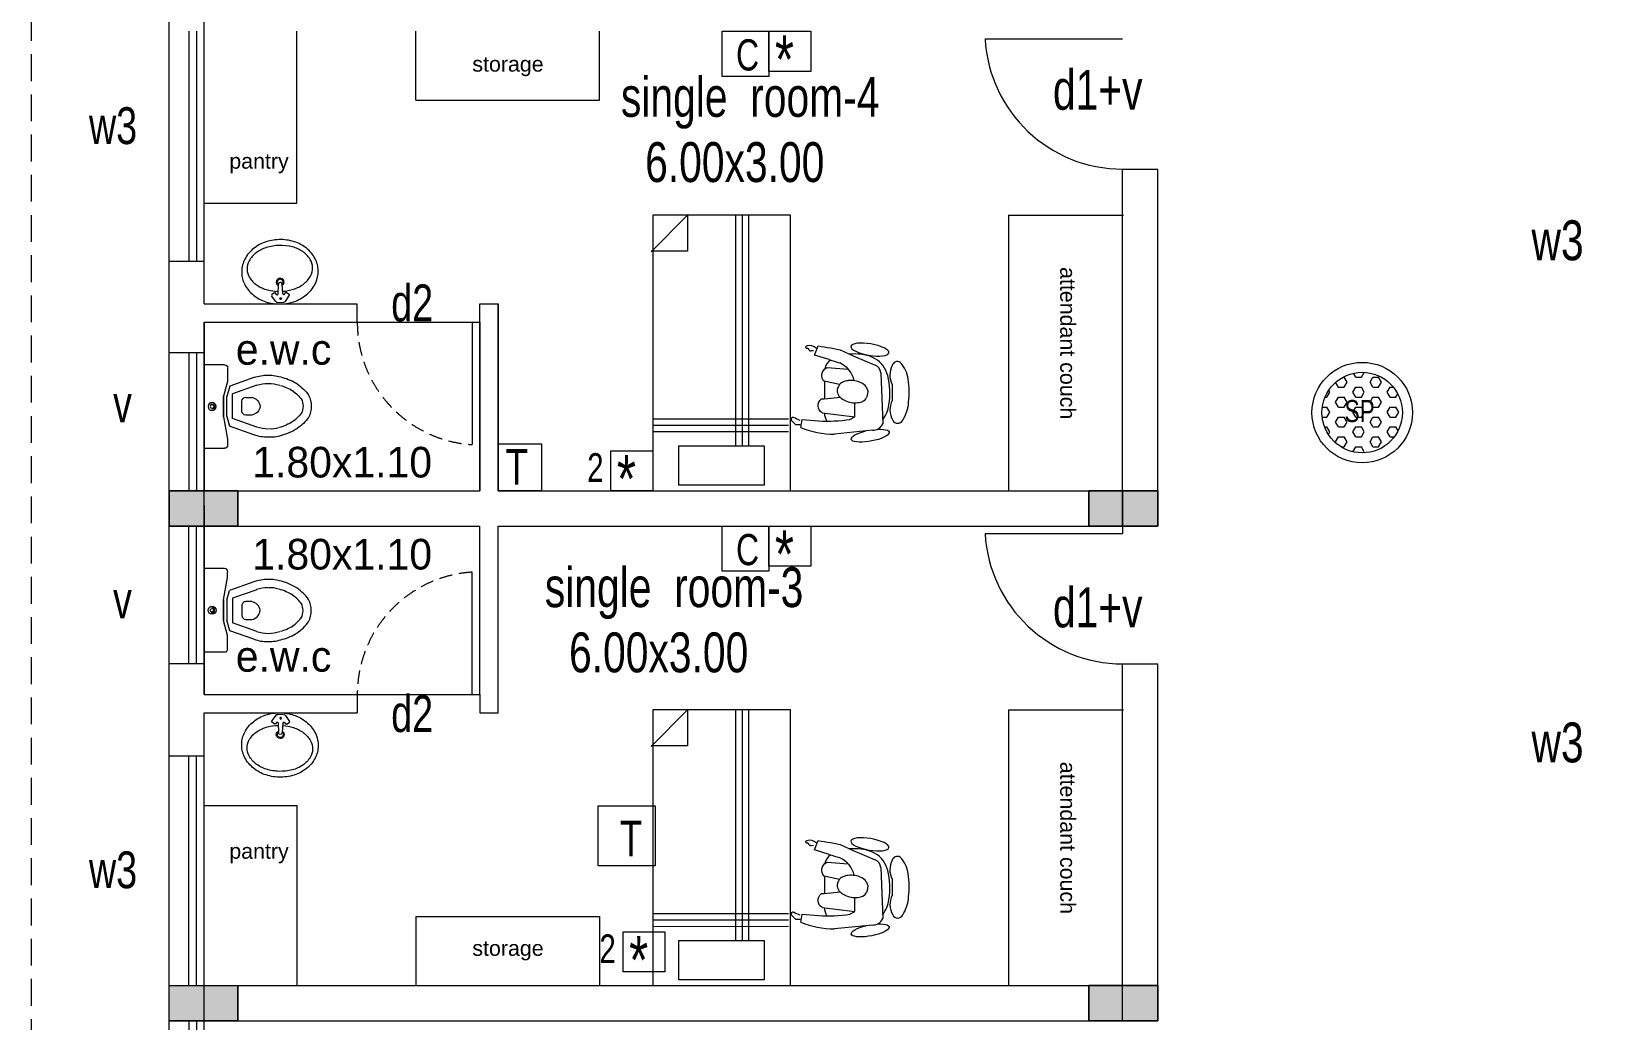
# Model space of a CAD drawing. Header units: metres. Extents: x 191982 to 427160, y -8904 to 80370.
# Drawn here: x 316810 to 327018, y 25742 to 32202 of the extents above; entities that cross this region are included whole.
import ezdxf

# ---------------------------------------------------------------- set-up
doc = ezdxf.new("R2010")
doc.units = ezdxf.units.M
doc.header["$LTSCALE"] = 700
doc.header["$MEASUREMENT"] = 0
doc.linetypes.add('DASHED2', pattern=[0.375, 0.25, -0.125])
doc.linetypes.add('HIDDEN2', pattern=[0.1875, 0.125, -0.0625])
doc.layers.get('0').update_dxf_attribs({"lineweight": 9})
for name, color, linetype, lineweight in [('COLUMN', 7, 'Continuous', 9), ('FURNITURE', 7, 'Continuous', 9), ('MAIN GATE', 7, 'Continuous', 9), ('NEW PLANS', 7, 'Continuous', 9), ('PLAN', 7, 'Continuous', 9), ('TEXT', 7, 'Continuous', 9)]:
    doc.layers.add(name, color=color, linetype=linetype, lineweight=lineweight)
doc.styles.add('RVR', font='MOD20.TTF')
doc.styles.get("Standard").update_dxf_attribs({"font": 'swisscl.ttf'})

# ---------------------------------------------------------------- blocks, each defined once
blk = doc.blocks.new('EWC')
at = {"layer": 'COLUMN'}
blk.add_line((-0.273, 0), (0.273, 0), dxfattribs=at)
at = {"layer": 'PLAN'}
for p, q in [((-0.273, -0.132), (-0.273, 0)), ((0.273, -0.132), (0.273, 0)), ((-0.251, -0.153), (-0.164, -0.153)), ((-0.189, -0.325), (-0.134, -0.167)), ((-0.164, -0.153), (-0.068, -0.126)), ((-0.139, -0.343), (-0.083, -0.184)), ((-0.134, -0.167), (-0.065, -0.147)), ((0.079, -0.184), (-0.083, -0.184)), ((-0.068, -0.126), (0.068, -0.126)), ((0.068, -0.126), (-0.068, -0.126)), ((0.065, -0.147), (-0.065, -0.147)), ((0.065, -0.147), (0.129, -0.166)), ((0.068, -0.126), (0.214, -0.153)), ((0.134, -0.343), (0.079, -0.184)), ((0.185, -0.325), (0.129, -0.166)), ((0.214, -0.153), (0.251, -0.153)), ((-0.06, -0.272), (-0.06, -0.311)), ((0.03, -0.245), (-0.034, -0.245)), ((0.056, -0.311), (0.056, -0.272))]:
    blk.add_line(p, q, dxfattribs=at)
for radius in [0.026, 0.0118]:
    blk.add_circle((0, -0.051), radius, dxfattribs=at)
for centre, radius, start, end in [((-0.014, -0.049), 0.0036, 90.2071, 251.7929), ((-0.013, -0.057), 0.0036, 126.2071, 287.7929), ((0, -0.051), 0.0153, 184.4559, 193.5441), ((0, -0.051), 0.0153, 220.4559, 229.5441), ((-0.006, -0.064), 0.0036, 162.2071, 323.7929), ((0, -0.051), 0.0153, 256.4559, 265.5441), ((0.002, -0.065), 0.0036, 198.2071, 359.7929), ((0, -0.051), 0.0153, 292.4559, 301.5441), ((0.01, -0.061), 0.0036, 234.2071, 35.7929), ((0, -0.051), 0.0153, 328.4559, 337.5441), ((0.014, -0.053), 0.0036, 270.2071, 71.7929), ((-0.251, -0.132), 0.0216, 180, 270), ((0.251, -0.132), 0.0216, 270, 360), ((-0.034, -0.272), 0.0263, 90, 180), ((0.03, -0.272), 0.0263, 360, 90), ((0.083, -0.418), 0.288, 161.1646, 180), ((0.083, -0.418), 0.234, 161.1646, 180), ((0.005, -0.298), 0.067, 190.924, 265.0214), ((-0.011, -0.298), 0.0682, 279.0784, 348.785), ((0, -0.365), 0.000539, 260.7056, 283.4198), ((-0.087, -0.418), 0.234, 360, 18.8354), ((-0.087, -0.418), 0.288, 360, 18.8354), ((0.083, -0.418), 0.288, 180, 198.8354), ((0.083, -0.418), 0.234, 180, 198.8354), ((0.16, -0.418), 0.308, 194.9626, 211.7838), ((-0.181, -0.403), 0.33, 327.6462, 344.7553), ((-0.019, -0.432), 0.166, 341.1646, 3.7754), ((-0.181, -0.403), 0.384, 327.6462, 344.7553), ((-0.019, -0.432), 0.22, 341.1646, 3.7754), ((0.16, -0.418), 0.362, 194.9626, 211.7838), ((0.107, -0.432), 0.309, 214.6359, 233.9389), ((0.107, -0.432), 0.255, 214.6359, 233.9389), ((-0.111, -0.432), 0.255, 306.0611, 325.3641), ((-0.111, -0.432), 0.309, 306.0611, 325.3641), ((-0.002, -0.537), 0.162, 243.2988, 270), ((-0.002, -0.537), 0.109, 243.2988, 270), ((-0.002, -0.537), 0.109, 270, 296.7012), ((-0.002, -0.537), 0.162, 270, 296.7012)]:
    blk.add_arc(centre, radius, start, end, dxfattribs=at)
blk = doc.blocks.new('BASIN')
at = {"layer": 'PLAN'}
for p, q in [((-0.066, 0.016), (-0.128, 0.012)), ((-0.073, 0.04), (-0.062, 0.056)), ((-0.063, 0.027), (-0.072, 0.033)), ((-0.016, 0.031), (-0.055, 0.058)), ((-0.01, -0.019), (-0.01, 0.019)), ((-0.066, -0.016), (-0.128, -0.012)), ((-0.073, -0.04), (-0.062, -0.056)), ((-0.063, -0.027), (-0.072, -0.033)), ((-0.016, -0.031), (-0.055, -0.058))]:
    blk.add_line(p, q, dxfattribs=at)
blk.add_lwpolyline([(-0.21, -0.25, 0.114941), (-0.132, -0.232, 0.103853), (-0.062, -0.177, 0.091249), (-0.016, -0.098, 0.083978), (0, 0, 0.083978), (-0.016, 0.098, 0.091249), (-0.062, 0.177, 0.103853), (-0.132, 0.232, 0.114941), (-0.21, 0.25, 0.114941), (-0.289, 0.232, 0.103853), (-0.359, 0.177, 0.091249), (-0.404, 0.098, 0.083978), (-0.42, 0, 0.083978), (-0.404, -0.098, 0.091249), (-0.359, -0.177, 0.103853), (-0.289, -0.232, 0.114941)], format="xyb", close=True, dxfattribs=at)
for points in [[(-0.082, 0.015, 0.058321), (-0.094, 0.085, 0.08231), (-0.126, 0.152, 0.106842), (-0.177, 0.199, 0.134388), (-0.232, 0.214, 0.134388), (-0.286, 0.199, 0.106842), (-0.338, 0.152, 0.08231), (-0.37, 0.085, 0.070665), (-0.382, 0)], [(-0.382, 0, 0.070665), (-0.37, -0.085, 0.08231), (-0.338, -0.152, 0.106842), (-0.286, -0.199, 0.134388), (-0.232, -0.214, 0.134388), (-0.177, -0.199, 0.106842), (-0.126, -0.152, 0.08231), (-0.094, -0.085, 0.058296), (-0.082, -0.015)]]:
    blk.add_lwpolyline(points, format="xyb", dxfattribs=at)
for radius in [0.00569, 0.00369]:
    blk.add_circle((-0.035, 0), radius, dxfattribs=at)
for centre, radius, start, end in [((-0.142, 0), 0.0257, 30.8964, 331.2082), ((-0.142, 0), 0.0188, 42.6613, 320.6475), ((-0.128, 0), 0.0123, 89.7573, 270.2427), ((-0.069, 0.037), 0.005, 145.9627, 235.9627), ((-0.066, 0.022), 0.0059, 268.9223, 55.3976), ((-0.058, 0.053), 0.005, 55.9627, 145.9627), ((-0.025, 0.02), 0.0144, 358.4, 54.5147), ((-0.069, -0.037), 0.005, 123.9181, 214.0373), ((-0.066, -0.022), 0.0059, 304.6024, 91.0777), ((-0.058, -0.053), 0.005, 214.0373, 304.0009), ((-0.025, -0.02), 0.0144, 305.4853, 1.6)]:
    blk.add_arc(centre, radius, start, end, dxfattribs=at)
blk = doc.blocks.new('A$C68D14229')
for p, q in [((0.53, 0.15), (0.53, 72.15)), ((0.53, 72.15), (36.53, 72.15)), ((36.53, 72.15), (36.53, 0.15)), ((22.29, 60.4), (22.29, 0.15)), ((23.96, 60.4), (23.96, 0.15)), ((25.62, 60.4), (25.62, 0.15)), ((0.53, 56.71), (36, 56.69)), ((0.53, 55.02), (36, 55.02)), ((0.53, 53.36), (36, 53.36)), ((0.11, 9.73), (9.63, 0.15)), ((9.63, 9.58), (0.11, 9.58)), ((9.63, 0), (9.63, 9.58)), ((36.53, 0.15), (0.53, 0.15))]:
    blk.add_line(p, q)
blk.add_lwpolyline([(29.63, 70.7), (7.38, 70.7), (7.38, 60.4), (29.63, 60.4)], close=True)
blk = doc.blocks.new('CHAIR HUMAN')
at = {"layer": 'FURNITURE', "color": 8}
for p, q in [((-28.18, 22.59), (-29.99, 21.39)), ((-26.87, 22.25), (-28.18, 22.59)), ((-26.45, 23.08), (-26.56, 20.53)), ((-26.56, 20.53), (-21.37, 19.91)), ((-3.93, 19.47), (-15.58, 23.06)), ((-20.78, 17.15), (-10.32, 16.32)), ((-11.62, 17.49), (-10.32, 16.32)), ((-10.32, 16.32), (-11.13, 11.96)), ((-4.91, 0.99), (-1.09, 16.82)), ((-20.96, 12.75), (-21.91, 12.95)), ((-16.02, 11.22), (-20.96, 12.75)), ((-17.08, 7.25), (-22.07, 7.18)), ((-17.24, 9.83), (-17.46, 8.82)), ((-8.57, 6.25), (-7.89, 7.38)), ((-21.86, 0.1), (-26.79, -0.42)), ((-21.97, 2.68), (-15.4, 1.86)), ((-28.18, -1.64), (-27.4, -1.72)), ((-26.79, -0.42), (-26.2, -3.51)), ((-26.2, -3.51), (-26.2, -3.51)), ((-26.2, -3.51), (-26.2, -3.51)), ((-22.22, -3.67), (-19.05, -3.7)), ((-19.05, -3.7), (-14.6, -2.65)), ((-14.6, -2.65), (-7.15, -1.1))]:
    blk.add_line(p, q, dxfattribs=at)
at = {"layer": 'FURNITURE', "color": 253}
for p, q in [((-7.89, 7.38), (-7.74, 8.53)), ((-7.74, 8.53), (-7.84, 9.63))]:
    blk.add_line(p, q, dxfattribs=at)
at = {"layer": 'FURNITURE'}
blk.add_line((-22.25, 2.83), (-21.97, 2.68), dxfattribs=at)
for points in [[(-20.01, 17.09, -0.12585), (-18.76, 19.46, -0.12585)], [(-1.39, 15.6, -0.1466), (-0.38, 10.46, -0.10836), (-2.58, 1.41, -0.19652), (-7.57, -3.09, -0.140333), (-15.07, -3.08, -0.015809), (-15.85, -2.91, -0.015809)], [(-21.47, 0.14, -0.171126), (-22.7, 3.27)]]:
    blk.add_lwpolyline(points, format="xyb", dxfattribs=at)
blk.add_lwpolyline([(-0.68, 3.9), (0.35, 8.92, -0.246024), (1.78, 15, -0.627364), (4.93, 14.41, -0.121702), (5.63, 8.35, -0.072521), (3.99, 1.22, -0.181268), (0.53, -3.48, -0.504268), (-1.83, -2.01, -0.233344), (-0.68, 3.9, -0.38021)], format="xyb", close=True, dxfattribs=at)
blk.add_lwpolyline([(-22.03, 7.18), (-20.9, 12.74)], dxfattribs=at)
at = {"layer": 'FURNITURE', "color": 8}
for centre, start, end in [((-19.84, 14.64), 110.5954, 219.206), ((-20.6, 4.94), 123.3791, 231.9897)]:
    blk.add_arc(centre, 2.68, start, end, dxfattribs=at)
at = {"layer": 'FURNITURE', "color": 8, "extrusion": (0, 0, -1)}
for centre, major_axis, ratio, start_param, end_param in [((-29.52, 21.04), (0, -0.588), 1, -0.181994, 2.206091), ((-37.86, 66.35), (46.66, 0), 1, 1.337822, 1.388802), ((-21.07, 0.76), (24.86, -0.06), 0.919648, 4.491971, 4.932807), ((-27.59, -25.99), (47.8, -11.87), 0.939866, 4.610213, 4.814565), ((-4.47, 16.04), (3.47, 0), 1, 4.867739, 6.055789), ((-14.85, 8.96), (2.54, 0), 1, 3.491617, 4.236706), ((-13.09, 6.41), (0, -5.63), 1, 2.594814, 2.913029), ((-12.59, 4.24), (0, -7.86), 1, 2.913029, 3.182008), ((-12.59, 4.24), (7.86, 0), 1, 4.752804, 5.021783), ((-11.96, 6.18), (0, -5.82), 1, 3.450037, 3.73676), ((-10.5, 8.91), (0, -2.76), 1, 3.85574, 4.450397), ((-20.3, 8.59), (8.35, 0), 1, 0.429031, 1.337682), ((-14.56, 8.79), (0, -2.9), 1, 1.166218, 1.580842), ((-15.1, 8.15), (2.18, 0), 1, 2.108812, 2.908893), ((-12.91, 10.84), (0, -5.63), 1, 0.309394, 0.627609), ((-12.23, 12.96), (0, -7.86), 1, 0.040415, 0.309394), ((-12.23, 12.96), (0, -7.86), 1, -0.228563, 0.040415), ((-11.21, 9.18), (3.94, 0), 1, 0.836911, 1.376484), ((6.06, -246.49), (0, -248.16), 1, 3.028829, 3.042968), ((-7.75, 1.79), (2.95, 0), 1, 0.274705, 1.364745), ((-29.74, -2.48), (0.428, 0), 1, 3.842995, 5.296205), ((-28.34, -0.27), (2.87, 0), 1, 0.966213, 2.087194), ((-29.43, -1.43), (0, -0.689), 1, -1.1852, 0.10245), ((-28.47, -1.82), (0, -0.345), 1, 1.956393, 4.171446), ((-34.81, -265.82), (0, -262.45), 1, 3.174422, 3.189594)]:
    blk.add_ellipse(centre, major_axis=major_axis, ratio=ratio, start_param=start_param, end_param=end_param, dxfattribs=at)
at = {"layer": 'FURNITURE'}
blk.add_ellipse((-4.28, 21.29, -17.21), major_axis=(-5.69, 2.31), ratio=0.286876, start_param=2.025834, end_param=7.681694, dxfattribs=at)
at = {"layer": 'FURNITURE', "color": 253, "extrusion": (0, 0, -1)}
blk.add_ellipse((-29.46, -2.23), major_axis=(0.602, 0), ratio=1, start_param=2.087194, end_param=3.199031, dxfattribs=at)
at = {"layer": 'FURNITURE'}
blk.add_ellipse((-9.79, -5.6, -17.21), major_axis=(-6.15, 0.17), ratio=0.3, dxfattribs=at)
blk = doc.blocks.new('DAS')
at = {"layer": 'MAIN GATE'}
h = blk.add_hatch(dxfattribs=at)
h.set_pattern_fill('HEX', color=1, scale=0.3, style=0)
h.paths.add_polyline_path([(-3163.779, -2.2, 1), (-3163.253, -2.2, 1)])
at = {"layer": 'MAIN GATE', "color": 5}
for radius in [0.328, 0.263]:
    blk.add_circle((-3163.516, -2.2), radius, dxfattribs=at)
at = {"layer": 'NEW PLANS', "color": 7}
blk.add_text('SP', height=0.144, dxfattribs=at).set_placement((-3163.631, -2.262))

msp = doc.modelspace()

# ---------------------------------------------------------------- hatches: boundary and pattern name
at = {"layer": 'NEW PLANS'}
for points in [[(317709.904, 29201.692), (317709.904, 28971.692), (317939.904, 28971.692), (317939.904, 29201.692)], [(317709.904, 29201.692), (317709.904, 28971.692), (317939.904, 28971.692), (317939.904, 29201.692)], [(317709.904, 29201.692), (317709.904, 28971.692), (317939.904, 28971.692), (317939.904, 29201.692)], [(317939.904, 28971.692), (317939.904, 29201.692), (317709.904, 29201.692), (317709.904, 28971.692)], [(317709.904, 29201.692), (317709.904, 28971.692), (317939.904, 28971.692), (317939.904, 29201.692)], [(317939.904, 28971.692), (317939.904, 29201.692), (317709.904, 29201.692), (317709.904, 28971.692)], [(317709.904, 29201.692), (317709.904, 28971.692), (317939.904, 28971.692), (317939.904, 29201.692)], [(317709.904, 29201.692), (317709.904, 28971.692), (317939.904, 28971.692), (317939.904, 29201.692)], [(317709.904, 29201.692), (317709.904, 28971.692), (317939.904, 28971.692), (317939.904, 29201.692)], [(317709.904, 29201.692), (317709.904, 28971.692), (317939.904, 28971.692), (317939.904, 29201.692)], [(317709.904, 29201.692), (317709.904, 28971.692), (317939.904, 28971.692), (317939.904, 29201.692)], [(317709.904, 29201.692), (317709.904, 28971.692), (317939.904, 28971.692), (317939.904, 29201.692)], [(317939.904, 28971.692), (317939.904, 29201.692), (317709.904, 29201.692), (317709.904, 28971.692)], [(317709.904, 29201.692), (317709.904, 28971.692), (317939.904, 28971.692), (317939.904, 29201.692)], [(317939.904, 28971.692), (317939.904, 29201.692), (317709.904, 29201.692), (317709.904, 28971.692)], [(317709.904, 29201.692), (317709.904, 28971.692), (317939.904, 28971.692), (317939.904, 29201.692)], [(317709.904, 29201.692), (317709.904, 28971.692), (317939.904, 28971.692), (317939.904, 29201.692)], [(317709.904, 29201.692), (317709.904, 28971.692), (317939.904, 28971.692), (317939.904, 29201.692)], [(317939.904, 29201.692), (317939.904, 28971.692), (318159.904, 28971.692), (318159.904, 29201.692)], [(317939.904, 29201.692), (317939.904, 28971.692), (318159.904, 28971.692), (318159.904, 29201.692)], [(317939.904, 29201.692), (317939.904, 28971.692), (318159.904, 28971.692), (318159.904, 29201.692)], [(317939.904, 29201.692), (318159.904, 29201.692), (318159.904, 28971.692), (317939.904, 28971.692)], [(317939.904, 29201.692), (317939.904, 28971.692), (318159.904, 28971.692), (318159.904, 29201.692)], [(317939.904, 29201.692), (318159.904, 29201.692), (318159.904, 28971.692), (317939.904, 28971.692)], [(317939.904, 29201.692), (317939.904, 28971.692), (318159.904, 28971.692), (318159.904, 29201.692)], [(317939.904, 29201.692), (317939.904, 28971.692), (318159.904, 28971.692), (318159.904, 29201.692)], [(317939.904, 29201.692), (317939.904, 28971.692), (318159.904, 28971.692), (318159.904, 29201.692)], [(317939.904, 29201.692), (317939.904, 28971.692), (318159.904, 28971.692), (318159.904, 29201.692)], [(317939.904, 29201.692), (317939.904, 28971.692), (318159.904, 28971.692), (318159.904, 29201.692)], [(317939.904, 29201.692), (317939.904, 28971.692), (318159.904, 28971.692), (318159.904, 29201.692)], [(317939.904, 29201.692), (318159.904, 29201.692), (318159.904, 28971.692), (317939.904, 28971.692)], [(317939.904, 29201.692), (317939.904, 28971.692), (318159.904, 28971.692), (318159.904, 29201.692)], [(317939.904, 29201.692), (318159.904, 29201.692), (318159.904, 28971.692), (317939.904, 28971.692)], [(317939.904, 29201.692), (317939.904, 28971.692), (318159.904, 28971.692), (318159.904, 29201.692)], [(317939.904, 29201.692), (317939.904, 28971.692), (318159.904, 28971.692), (318159.904, 29201.692)], [(317939.904, 29201.692), (317939.904, 28971.692), (318159.904, 28971.692), (318159.904, 29201.692)], [(323719.904, 29201.692), (323719.904, 28971.692), (323939.904, 28971.692), (323939.904, 29201.692)], [(323719.904, 28971.692), (323719.904, 29201.692), (323939.904, 29201.692), (323939.904, 28971.692)], [(323949.904, 28971.692), (323949.904, 29201.692), (323719.904, 29201.692), (323719.904, 28971.692)], [(323949.904, 28971.692), (323949.904, 29201.692), (323719.904, 29201.692), (323719.904, 28971.692)], [(323719.904, 29201.692), (323719.904, 28971.692), (323939.904, 28971.692), (323939.904, 29201.692)], [(323939.904, 29201.692), (323939.904, 28971.692), (324169.904, 28971.692), (324169.904, 29201.692)], [(323939.904, 28971.692), (323939.904, 29201.692), (324169.904, 29201.692), (324169.904, 28971.692)], [(323939.904, 29201.692), (323939.904, 28971.692), (324169.904, 28971.692), (324169.904, 29201.692)], [(323949.904, 28971.692), (324169.904, 28971.692), (324169.904, 29201.692), (323949.904, 29201.692)], [(323949.904, 28971.692), (324169.904, 28971.692), (324169.904, 29201.692), (323949.904, 29201.692)], [(317709.904, 25971.692), (317709.904, 25741.692), (317939.904, 25741.692), (317939.904, 25971.692)], [(317709.904, 25971.692), (317709.904, 25741.692), (317939.904, 25741.692), (317939.904, 25971.692)], [(317939.904, 25971.692), (317939.904, 25741.692), (317709.904, 25741.692), (317709.904, 25971.692)], [(317939.904, 25971.692), (317939.904, 25741.692), (318159.904, 25741.692), (318159.904, 25971.692)], [(317939.904, 25971.692), (317939.904, 25741.692), (318159.904, 25741.692), (318159.904, 25971.692)], [(317939.904, 25971.692), (318159.904, 25971.692), (318159.904, 25741.692), (317939.904, 25741.692)], [(323719.904, 25971.692), (323719.904, 25741.692), (323939.904, 25741.692), (323939.904, 25971.692)], [(323949.904, 25971.692), (323949.904, 25741.692), (323719.904, 25741.692), (323719.904, 25971.692)], [(323719.904, 25971.692), (323719.904, 25741.692), (323939.904, 25741.692), (323939.904, 25971.692)], [(323719.904, 25971.692), (323719.904, 25741.692), (323939.904, 25741.692), (323939.904, 25971.692)], [(323939.904, 25971.692), (323719.904, 25971.692), (323719.904, 25741.692), (323939.904, 25741.692)], [(323939.904, 25971.692), (323939.904, 25741.692), (324169.904, 25741.692), (324169.904, 25971.692)], [(323939.904, 25971.692), (323939.904, 25741.692), (324169.904, 25741.692), (324169.904, 25971.692)], [(323939.904, 25971.692), (323939.904, 25741.692), (324169.904, 25741.692), (324169.904, 25971.692)], [(324169.904, 25971.692), (324169.904, 25741.692), (323939.904, 25741.692), (323939.904, 25971.692)], [(323949.904, 25971.692), (324169.904, 25971.692), (324169.904, 25741.692), (323949.904, 25741.692)]]:
    msp.add_hatch(color=256, dxfattribs=at).paths.add_polyline_path(points)

# ---------------------------------------------------------------- linework, layer by layer
for points in [[(321322.67, 32201.692), (321629.578, 32201.692), (321629.578, 31907.232), (321322.67, 31907.232)], [(321629.578, 32201.692), (321902.385, 32201.692), (321902.385, 31939.95), (321629.578, 31939.95)], [(319859.904, 29508.701), (320142.443, 29508.701), (320142.443, 29201.692), (319859.904, 29201.692)], [(320597.096, 29463.435), (320869.904, 29463.435), (320869.904, 29201.692), (320597.096, 29201.692)], [(321322.67, 28971.692), (321629.578, 28971.692), (321629.578, 28677.232), (321322.67, 28677.232)], [(321629.578, 28971.692), (321902.385, 28971.692), (321902.385, 28709.95), (321629.578, 28709.95)], [(320514.304, 27145.063), (320885.857, 27145.063), (320885.857, 26752.81), (320514.304, 26752.81)], [(320677.305, 26321.64), (320950.112, 26321.64), (320950.112, 26059.897), (320677.305, 26059.897)]]:
    msp.add_lwpolyline(points, close=True)
at = {"layer": 'FURNITURE'}
for p, q in [((318544.904, 31079.967), (318544.904, 32201.692)), ((319321.888, 31751.692), (319321.888, 32201.692)), ((320521.888, 31751.692), (320521.888, 32201.692)), ((319321.888, 31751.692), (320521.888, 31751.692)), ((317939.904, 31079.967), (318544.904, 31079.967)), ((323194.904, 31001.692), (323944.904, 31001.692)), ((323194.904, 31001.692), (323194.904, 29201.692)), ((323194.904, 27771.692), (323944.904, 27771.692)), ((323194.904, 27771.692), (323194.904, 25971.692)), ((317939.904, 27146.574), (318544.904, 27146.574)), ((318544.904, 27146.574), (318544.904, 25971.692)), ((319321.888, 26421.692), (319321.888, 25971.692)), ((319321.888, 26421.692), (320521.888, 26421.692)), ((320521.888, 26421.692), (320521.888, 25971.692)), ((323194.904, 25971.692), (323944.904, 25971.692))]:
    msp.add_line(p, q, dxfattribs=at)
at = {"layer": 'NEW PLANS'}
for p, q in [((317709.904, 22511.692), (317709.904, 54811.692)), ((317709.904, 22741.692), (317709.904, 54811.692)), ((317939.904, 30421.692), (317939.904, 34211.692)), ((317939.904, 30421.692), (317939.904, 34211.692)), ((317839.904, 32201.692), (317839.904, 30701.692)), ((317889.904, 32201.692), (317889.904, 30701.692)), ((323041.294, 32151.692), (323939.904, 32151.692)), ((323939.904, 28971.692), (323939.904, 31301.692)), ((323939.904, 28971.692), (323939.904, 31301.692)), ((323939.904, 31301.692), (324169.904, 31301.692)), ((324169.904, 28971.692), (324169.904, 31301.692)), ((324169.904, 28971.692), (324169.904, 31301.692)), ((317939.904, 30641.692), (317939.904, 30761.692)), ((317709.904, 30701.692), (317939.904, 30701.692)), ((317709.904, 30701.692), (317939.904, 30701.692)), ((317709.904, 30701.692), (317939.904, 30701.692)), ((317709.904, 30701.692), (317939.904, 30701.692)), ((317709.904, 30701.692), (317939.904, 30701.692)), ((317939.904, 30421.692), (317939.904, 30641.692)), ((317939.904, 30421.692), (318939.904, 30421.692)), ((317939.904, 30421.692), (318939.904, 30421.692)), ((317939.904, 30421.692), (318939.904, 30421.692)), ((317939.904, 30421.692), (318939.904, 30421.692)), ((317939.904, 30421.692), (318939.904, 30421.692)), ((317939.904, 30421.692), (318939.904, 30421.692)), ((317939.904, 30421.692), (318939.904, 30421.692)), ((317939.904, 30421.692), (318939.904, 30421.692)), ((318939.904, 30301.692), (318939.904, 30421.692)), ((318939.904, 30301.692), (318939.904, 30421.692)), ((318939.904, 30301.692), (318939.904, 30421.692)), ((318939.904, 30301.692), (318939.904, 30421.692)), ((318939.904, 30301.692), (318939.904, 30421.692)), ((319739.904, 30421.692), (319859.904, 30421.692)), ((319739.904, 30421.692), (319859.904, 30421.692)), ((319739.904, 30301.692), (319739.904, 30421.692)), ((319739.904, 30421.692), (319859.904, 30421.692)), ((319739.904, 30421.692), (319859.904, 30421.692)), ((319739.904, 30301.692), (319739.904, 30421.692)), ((319739.904, 30421.692), (319859.904, 30421.692)), ((319739.904, 30421.692), (319859.904, 30421.692)), ((319739.904, 30301.692), (319739.904, 30421.692)), ((319739.904, 30301.692), (319739.904, 30421.692)), ((319739.904, 30301.692), (319739.904, 30421.692)), ((319859.904, 29201.692), (319859.904, 30421.692)), ((319859.904, 30421.692), (319859.904, 29201.692)), ((319859.904, 29201.692), (319859.904, 30421.692)), ((319859.904, 30421.692), (319859.904, 29201.692)), ((319859.904, 29201.692), (319859.904, 30421.692)), ((319859.904, 30421.692), (319859.904, 29201.692)), ((317939.904, 27871.692), (317939.904, 30301.692)), ((317939.904, 27871.692), (317939.904, 30301.692)), ((317939.904, 27871.692), (317939.904, 30301.692)), ((317939.904, 27871.692), (317939.904, 30301.692)), ((317939.904, 30301.692), (318939.904, 30301.692)), ((317939.904, 30301.692), (318939.904, 30301.692)), ((317939.904, 30301.692), (318939.904, 30301.692)), ((317939.904, 30301.692), (318939.904, 30301.692)), ((317939.904, 30301.692), (318939.904, 30301.692)), ((317939.904, 30301.692), (318939.904, 30301.692)), ((317939.904, 30301.692), (318939.904, 30301.692)), ((317939.904, 30301.692), (317939.904, 29296.961)), ((317939.904, 30301.692), (317939.904, 29201.692)), ((317939.904, 29296.961), (317939.904, 30301.692)), ((317939.904, 30301.692), (318939.904, 30301.692)), ((318939.904, 30301.692), (319689.904, 30301.692)), ((318939.904, 30301.692), (319689.904, 30301.692)), ((319689.904, 30301.692), (319689.904, 29503.256)), ((319689.904, 30301.692), (319739.904, 30301.692)), ((319689.904, 30301.692), (319689.904, 29503.256)), ((319689.904, 30301.692), (319739.904, 30301.692)), ((319739.904, 29201.692), (319739.904, 30301.692)), ((319739.904, 30301.692), (319739.904, 29201.692)), ((319739.904, 29201.692), (319739.904, 30301.692)), ((319739.904, 30301.692), (319739.904, 29201.692)), ((319739.904, 29201.692), (319739.904, 30301.692)), ((319739.904, 30301.692), (319739.904, 29201.692)), ((319739.904, 30301.692), (319739.904, 29201.692)), ((319739.904, 30301.692), (319739.904, 29201.692)), ((317939.904, 30101.692), (317709.904, 30101.692)), ((317839.904, 30101.692), (317839.904, 29201.692)), ((317889.904, 30101.692), (317889.904, 29201.692)), ((317709.904, 29201.692), (318159.904, 29201.692)), ((317709.904, 29201.692), (318159.904, 29201.692)), ((317709.904, 29201.692), (319739.904, 29201.692)), ((317709.904, 29201.692), (319739.904, 29201.692)), ((317709.904, 29201.692), (319739.904, 29201.692)), ((317709.904, 29201.692), (319739.904, 29201.692)), ((317709.904, 29201.692), (319739.904, 29201.692)), ((317709.904, 29201.692), (319739.904, 29201.692)), ((317709.904, 29201.692), (318159.904, 29201.692)), ((317709.904, 29201.692), (318159.904, 29201.692)), ((317709.904, 29201.692), (318159.904, 29201.692)), ((317709.904, 29201.692), (318159.904, 29201.692)), ((317939.904, 29201.692), (317709.904, 29201.692)), ((317709.904, 29201.692), (318159.904, 29201.692)), ((317709.904, 29201.692), (318159.904, 29201.692)), ((317709.904, 29201.692), (318159.904, 29201.692)), ((317709.904, 29201.692), (318159.904, 29201.692)), ((317939.904, 29201.692), (317709.904, 29201.692)), ((317709.904, 29201.692), (318159.904, 29201.692)), ((317709.904, 29201.692), (318159.904, 29201.692)), ((317709.904, 29201.692), (318159.904, 29201.692)), ((317709.904, 29201.692), (318159.904, 29201.692)), ((317709.904, 29201.692), (318035.173, 29201.692)), ((317709.904, 29201.692), (318159.904, 29201.692)), ((317709.904, 29201.692), (318159.904, 29201.692)), ((317709.904, 29201.692), (318159.904, 29201.692)), ((317709.904, 29201.692), (318159.904, 29201.692)), ((317709.904, 29201.692), (318159.904, 29201.692)), ((317709.904, 29201.692), (319739.904, 29201.692)), ((317709.904, 29201.692), (319739.904, 29201.692)), ((317709.904, 29201.692), (319739.904, 29201.692)), ((317709.904, 29201.692), (319739.904, 29201.692)), ((317709.904, 29201.692), (319739.904, 29201.692)), ((317709.904, 29201.692), (319739.904, 29201.692)), ((317709.904, 29201.692), (318159.904, 29201.692)), ((317709.904, 29201.692), (318159.904, 29201.692)), ((317709.904, 29201.692), (318159.904, 29201.692)), ((317709.904, 29201.692), (318159.904, 29201.692)), ((317709.904, 29201.692), (319739.904, 29201.692)), ((317709.904, 29201.692), (319739.904, 29201.692)), ((317709.904, 29201.692), (319739.904, 29201.692)), ((317709.904, 29201.692), (319739.904, 29201.692)), ((317709.904, 29201.692), (319739.904, 29201.692)), ((317709.904, 29201.692), (319739.904, 29201.692)), ((317709.904, 29201.692), (318159.904, 29201.692)), ((317709.904, 29201.692), (318159.904, 29201.692)), ((317709.904, 29201.692), (318159.904, 29201.692)), ((317709.904, 29201.692), (318159.904, 29201.692)), ((317939.904, 29201.692), (317709.904, 29201.692)), ((317709.904, 29201.692), (318159.904, 29201.692)), ((317709.904, 29201.692), (318159.904, 29201.692)), ((317709.904, 29201.692), (318159.904, 29201.692)), ((317709.904, 29201.692), (318159.904, 29201.692)), ((317939.904, 29201.692), (317709.904, 29201.692)), ((317709.904, 29201.692), (318159.904, 29201.692)), ((317709.904, 29201.692), (318159.904, 29201.692)), ((317709.904, 29201.692), (318159.904, 29201.692)), ((317709.904, 29201.692), (318159.904, 29201.692)), ((317709.904, 29201.692), (318035.173, 29201.692)), ((317709.904, 29201.692), (318159.904, 29201.692)), ((317709.904, 29201.692), (318159.904, 29201.692)), ((317709.904, 29201.692), (318159.904, 29201.692)), ((317709.904, 29201.692), (318159.904, 29201.692)), ((317709.904, 29201.692), (318159.904, 29201.692)), ((317709.904, 29201.692), (319739.904, 29201.692)), ((317709.904, 29201.692), (319739.904, 29201.692)), ((317709.904, 29201.692), (319739.904, 29201.692)), ((317709.904, 29201.692), (319739.904, 29201.692)), ((317709.904, 29201.692), (319739.904, 29201.692)), ((317709.904, 29201.692), (319739.904, 29201.692)), ((317709.904, 29201.692), (318159.904, 29201.692)), ((317709.904, 29201.692), (318159.904, 29201.692)), ((317709.904, 29201.692), (318159.904, 29201.692)), ((317709.904, 29201.692), (318159.904, 29201.692)), ((317709.904, 29201.692), (318159.904, 29201.692)), ((317709.904, 29201.692), (319739.904, 29201.692)), ((317709.904, 29201.692), (319739.904, 29201.692)), ((317709.904, 29201.692), (319739.904, 29201.692)), ((317709.904, 29201.692), (319739.904, 29201.692)), ((317709.904, 29201.692), (319739.904, 29201.692)), ((317709.904, 29201.692), (319739.904, 29201.692)), ((317709.904, 29201.692), (318159.904, 29201.692)), ((317709.904, 29201.692), (318159.904, 29201.692)), ((317709.904, 29201.692), (318159.904, 29201.692)), ((317709.904, 29201.692), (318159.904, 29201.692)), ((317939.904, 29201.692), (317709.904, 29201.692)), ((317709.904, 29201.692), (318159.904, 29201.692)), ((317709.904, 29201.692), (318159.904, 29201.692)), ((317709.904, 29201.692), (318159.904, 29201.692)), ((317709.904, 29201.692), (318159.904, 29201.692)), ((317939.904, 29201.692), (317709.904, 29201.692)), ((317709.904, 29201.692), (318159.904, 29201.692)), ((317709.904, 29201.692), (318159.904, 29201.692)), ((317709.904, 29201.692), (318159.904, 29201.692)), ((317709.904, 29201.692), (318159.904, 29201.692)), ((317709.904, 29201.692), (318035.173, 29201.692)), ((317709.904, 29201.692), (318159.904, 29201.692)), ((317709.904, 29201.692), (318159.904, 29201.692)), ((317709.904, 29201.692), (318159.904, 29201.692)), ((317709.904, 29201.692), (318159.904, 29201.692)), ((317709.904, 29201.692), (318159.904, 29201.692)), ((317709.904, 29201.692), (319739.904, 29201.692)), ((317709.904, 29201.692), (319739.904, 29201.692)), ((317709.904, 29201.692), (319739.904, 29201.692)), ((317709.904, 29201.692), (319739.904, 29201.692)), ((317709.904, 29201.692), (319739.904, 29201.692)), ((317709.904, 29201.692), (319739.904, 29201.692)), ((317709.904, 29201.692), (318159.904, 29201.692)), ((317709.904, 29201.692), (318159.904, 29201.692)), ((317709.904, 29201.692), (318159.904, 29201.692)), ((317709.904, 29201.692), (318159.904, 29201.692)), ((317709.904, 29201.692), (318159.904, 29201.692)), ((317709.904, 29201.692), (319739.904, 29201.692)), ((317709.904, 29201.692), (319739.904, 29201.692)), ((317709.904, 29201.692), (319739.904, 29201.692)), ((317709.904, 29201.692), (318159.904, 29201.692)), ((317709.904, 29201.692), (318159.904, 29201.692)), ((317709.904, 29201.692), (318159.904, 29201.692)), ((317709.904, 29201.692), (318159.904, 29201.692)), ((317709.904, 29201.692), (318159.904, 29201.692)), ((317709.904, 29201.692), (319739.904, 29201.692)), ((317709.904, 29201.692), (319739.904, 29201.692)), ((317709.904, 29201.692), (319739.904, 29201.692)), ((318159.904, 28971.692), (318159.904, 29201.692)), ((318159.904, 28971.692), (318159.904, 29201.692)), ((318159.904, 28971.692), (318159.904, 29201.692)), ((318159.904, 29201.692), (318159.904, 28971.692)), ((318159.904, 28971.692), (318159.904, 29201.692)), ((318159.904, 29201.692), (318159.904, 28971.692)), ((318159.904, 28971.692), (318159.904, 29201.692)), ((318159.904, 28971.692), (318159.904, 29201.692)), ((318159.904, 28971.692), (318159.904, 29201.692)), ((318159.904, 28971.692), (318159.904, 29201.692)), ((318159.904, 28971.692), (318159.904, 29201.692)), ((318159.904, 28971.692), (318159.904, 29201.692)), ((318159.904, 29201.692), (318159.904, 28971.692)), ((318159.904, 28971.692), (318159.904, 29201.692)), ((318159.904, 29201.692), (318159.904, 28971.692)), ((318159.904, 28971.692), (318159.904, 29201.692)), ((318159.904, 28971.692), (318159.904, 29201.692)), ((318159.904, 28971.692), (318159.904, 29201.692)), ((318159.904, 29201.692), (319739.904, 29201.692)), ((318159.904, 29201.692), (319739.904, 29201.692)), ((318159.904, 29201.692), (319739.904, 29201.692)), ((318159.904, 29201.692), (319739.904, 29201.692)), ((318159.904, 29201.692), (319739.904, 29201.692)), ((319859.904, 29201.692), (324169.904, 29201.692)), ((319859.904, 29201.692), (324169.904, 29201.692)), ((319859.904, 29201.692), (324169.904, 29201.692)), ((323719.904, 29201.692), (324169.904, 29201.692)), ((323719.904, 29201.692), (324169.904, 29201.692)), ((323719.904, 28971.692), (323719.904, 29201.692)), ((323719.904, 29201.692), (324169.904, 29201.692)), ((323719.904, 29201.692), (324169.904, 29201.692)), ((323719.904, 29201.692), (323719.904, 28971.692)), ((323719.904, 28971.692), (323719.904, 29201.692)), ((323939.904, 28971.692), (323939.904, 29201.692)), ((323939.904, 29201.692), (323939.904, 28921.692)), ((324169.904, 28971.692), (324169.904, 29201.692)), ((324169.904, 29201.692), (324169.904, 28971.692)), ((324169.904, 29201.692), (324169.904, 28971.692)), ((317939.904, 29106.423), (317939.904, 27871.692)), ((317709.904, 28971.692), (318159.904, 28971.692)), ((317709.904, 28971.692), (318159.904, 28971.692)), ((317709.904, 28971.692), (319739.904, 28971.692)), ((317709.904, 28971.692), (319739.904, 28971.692)), ((317709.904, 28971.692), (319739.904, 28971.692)), ((317709.904, 28971.692), (318159.904, 28971.692)), ((317709.904, 28971.692), (318159.904, 28971.692)), ((317709.904, 28971.692), (318159.904, 28971.692)), ((317709.904, 28971.692), (318159.904, 28971.692)), ((317709.904, 28971.692), (318159.904, 28971.692)), ((317709.904, 28971.692), (319739.904, 28971.692)), ((317709.904, 28971.692), (319739.904, 28971.692)), ((317709.904, 28971.692), (319739.904, 28971.692)), ((317709.904, 28971.692), (318159.904, 28971.692)), ((317709.904, 28971.692), (318159.904, 28971.692)), ((317709.904, 28971.692), (318159.904, 28971.692)), ((317709.904, 28971.692), (318159.904, 28971.692)), ((317709.904, 28971.692), (319739.904, 28971.692)), ((317709.904, 28971.692), (319739.904, 28971.692)), ((317709.904, 28971.692), (319739.904, 28971.692)), ((317709.904, 28971.692), (318159.904, 28971.692)), ((317709.904, 28971.692), (318159.904, 28971.692)), ((317709.904, 28971.692), (318159.904, 28971.692)), ((317709.904, 28971.692), (318159.904, 28971.692)), ((317709.904, 28971.692), (318159.904, 28971.692)), ((317709.904, 28971.692), (319739.904, 28971.692)), ((317709.904, 28971.692), (319739.904, 28971.692)), ((317709.904, 28971.692), (319739.904, 28971.692)), ((317839.904, 28071.692), (317839.904, 28971.692)), ((317889.904, 28071.692), (317889.904, 28971.692)), ((317939.904, 27871.692), (317939.904, 28971.692)), ((318159.904, 28971.692), (319739.904, 28971.692)), ((318159.904, 28971.692), (319739.904, 28971.692)), ((318159.904, 28971.692), (319739.904, 28971.692)), ((318159.904, 28971.692), (319739.904, 28971.692)), ((318159.904, 28971.692), (319739.904, 28971.692)), ((318159.904, 28971.692), (319739.904, 28971.692)), ((318159.904, 28971.692), (319739.904, 28971.692)), ((318159.904, 28971.692), (319739.904, 28971.692)), ((318159.904, 28971.692), (319739.904, 28971.692)), ((318159.904, 28971.692), (319739.904, 28971.692)), ((319739.904, 27871.692), (319739.904, 28971.692)), ((319739.904, 27871.692), (319739.904, 28971.692)), ((319859.904, 28971.692), (324169.904, 28971.692)), ((319859.904, 28971.692), (324169.904, 28971.692)), ((319859.904, 27751.692), (319859.904, 28971.692)), ((319859.904, 28971.692), (324169.904, 28971.692)), ((319859.904, 27751.692), (319859.904, 28971.692)), ((323041.294, 28921.692), (323939.904, 28921.692)), ((323719.904, 28971.692), (324169.904, 28971.692)), ((323719.904, 28971.692), (324169.904, 28971.692)), ((323719.904, 28971.692), (324169.904, 28971.692)), ((323719.904, 28971.692), (324169.904, 28971.692)), ((317939.904, 27871.692), (317939.904, 28876.423)), ((317939.904, 28876.423), (317939.904, 27871.692)), ((319689.904, 27871.692), (319689.904, 28670.128)), ((319689.904, 27871.692), (319689.904, 28670.128)), ((317939.904, 28071.692), (317709.904, 28071.692)), ((323939.904, 25741.692), (323939.904, 28071.692)), ((323939.904, 25741.692), (323939.904, 28071.692)), ((323939.904, 28071.692), (324169.904, 28071.692)), ((324169.904, 25741.692), (324169.904, 28071.692)), ((324169.904, 25741.692), (324169.904, 28071.692)), ((317939.904, 27871.692), (318939.904, 27871.692)), ((317939.904, 27871.692), (318939.904, 27871.692)), ((318939.904, 27871.692), (318939.904, 27751.692)), ((318939.904, 27871.692), (318939.904, 27751.692)), ((318939.904, 27871.692), (319689.904, 27871.692)), ((318939.904, 27871.692), (319689.904, 27871.692)), ((319689.904, 27871.692), (319739.904, 27871.692)), ((319689.904, 27871.692), (319739.904, 27871.692)), ((319739.904, 27871.692), (319739.904, 27751.692)), ((319739.904, 27871.692), (319739.904, 27751.692)), ((317939.904, 23961.692), (317939.904, 27751.692)), ((317939.904, 23961.692), (317939.904, 27751.692)), ((317939.904, 25971.692), (317939.904, 27751.692)), ((317939.904, 25971.692), (317939.904, 27751.692)), ((317939.904, 27751.692), (318939.904, 27751.692)), ((317939.904, 27751.692), (318939.904, 27751.692)), ((319739.904, 27751.692), (319859.904, 27751.692)), ((319739.904, 27751.692), (319859.904, 27751.692)), ((317709.904, 27471.692), (317939.904, 27471.692)), ((317709.904, 27471.692), (317939.904, 27471.692)), ((317839.904, 25971.692), (317839.904, 27471.692)), ((317889.904, 25971.692), (317889.904, 27471.692)), ((317709.904, 25971.692), (318159.904, 25971.692)), ((317709.904, 25971.692), (318159.904, 25971.692)), ((317709.904, 25971.692), (318159.904, 25971.692)), ((317709.904, 25971.692), (324169.904, 25971.692)), ((317709.904, 25971.692), (324169.904, 25971.692)), ((317709.904, 25971.692), (324169.904, 25971.692)), ((317709.904, 25971.692), (324169.904, 25971.692)), ((317709.904, 25971.692), (324169.904, 25971.692)), ((317709.904, 25971.692), (324169.904, 25971.692)), ((317709.904, 25971.692), (324169.904, 25971.692)), ((317709.904, 25971.692), (324169.904, 25971.692)), ((318159.904, 25741.692), (318159.904, 25971.692)), ((318159.904, 25741.692), (318159.904, 25971.692)), ((318159.904, 25741.692), (318159.904, 25971.692)), ((323719.904, 25971.692), (324169.904, 25971.692)), ((323719.904, 25971.692), (324169.904, 25971.692)), ((323719.904, 25971.692), (324169.904, 25971.692)), ((323719.904, 25741.692), (323719.904, 25971.692)), ((323719.904, 25741.692), (323719.904, 25971.692)), ((323719.904, 25741.692), (323719.904, 25971.692)), ((323719.904, 25741.692), (323719.904, 25971.692)), ((324169.904, 25741.692), (324169.904, 25971.692)), ((317709.904, 25741.692), (318159.904, 25741.692)), ((317709.904, 25741.692), (318159.904, 25741.692)), ((317709.904, 25741.692), (318159.904, 25741.692)), ((317709.904, 25741.692), (324169.904, 25741.692)), ((317709.904, 25741.692), (324169.904, 25741.692)), ((317709.904, 25741.692), (324169.904, 25741.692)), ((317709.904, 25741.692), (324169.904, 25741.692)), ((317709.904, 25741.692), (324169.904, 25741.692)), ((317709.904, 25741.692), (324169.904, 25741.692)), ((317709.904, 25741.692), (324169.904, 25741.692)), ((317709.904, 25741.692), (324169.904, 25741.692)), ((317839.904, 25741.692), (317839.904, 24241.692)), ((317889.904, 25741.692), (317889.904, 24241.692)), ((323719.904, 25741.692), (324169.904, 25741.692)), ((323719.904, 25741.692), (324169.904, 25741.692)), ((323719.904, 25741.692), (324169.904, 25741.692))]:
    msp.add_line(p, q, dxfattribs=at)
for points in [[(317709.904, 28971.692), (317709.904, 29201.692), (318159.904, 29201.692), (318159.904, 28971.692)], [(317709.904, 28971.692), (317709.904, 29201.692), (318159.904, 29201.692), (318159.904, 28971.692)], [(317709.904, 28971.692), (317709.904, 29201.692), (318159.904, 29201.692), (318159.904, 28971.692)], [(317709.904, 29201.692), (317709.904, 28971.692), (318159.904, 28971.692), (318159.904, 29201.692)], [(317709.904, 28971.692), (317709.904, 29201.692), (318159.904, 29201.692), (318159.904, 28971.692)], [(317709.904, 29201.692), (317709.904, 28971.692), (318159.904, 28971.692), (318159.904, 29201.692)], [(317709.904, 28971.692), (317709.904, 29201.692), (318159.904, 29201.692), (318159.904, 28971.692)], [(317709.904, 28971.692), (317709.904, 29201.692), (318159.904, 29201.692), (318159.904, 28971.692)], [(317709.904, 28971.692), (317709.904, 29201.692), (318159.904, 29201.692), (318159.904, 28971.692)], [(317709.904, 28971.692), (317709.904, 29201.692), (318159.904, 29201.692), (318159.904, 28971.692)], [(317709.904, 28971.692), (317709.904, 29201.692), (318159.904, 29201.692), (318159.904, 28971.692)], [(317709.904, 28971.692), (317709.904, 29201.692), (318159.904, 29201.692), (318159.904, 28971.692)], [(317709.904, 29201.692), (317709.904, 28971.692), (318159.904, 28971.692), (318159.904, 29201.692)], [(317709.904, 28971.692), (317709.904, 29201.692), (318159.904, 29201.692), (318159.904, 28971.692)], [(317709.904, 29201.692), (317709.904, 28971.692), (318159.904, 28971.692), (318159.904, 29201.692)], [(317709.904, 28971.692), (317709.904, 29201.692), (318159.904, 29201.692), (318159.904, 28971.692)], [(317709.904, 28971.692), (317709.904, 29201.692), (318159.904, 29201.692), (318159.904, 28971.692)], [(317709.904, 28971.692), (317709.904, 29201.692), (318159.904, 29201.692), (318159.904, 28971.692)], [(324169.904, 28971.692), (324169.904, 29201.692), (323719.904, 29201.692), (323719.904, 28971.692)], [(324169.904, 29201.692), (324169.904, 28971.692), (323719.904, 28971.692), (323719.904, 29201.692)], [(323719.904, 29201.692), (323719.904, 28971.692), (324169.904, 28971.692), (324169.904, 29201.692)], [(323719.904, 29201.692), (323719.904, 28971.692), (324169.904, 28971.692), (324169.904, 29201.692)], [(324169.904, 28971.692), (324169.904, 29201.692), (323719.904, 29201.692), (323719.904, 28971.692)], [(317709.904, 25741.692), (317709.904, 25971.692), (318159.904, 25971.692), (318159.904, 25741.692)], [(317709.904, 25741.692), (317709.904, 25971.692), (318159.904, 25971.692), (318159.904, 25741.692)], [(317709.904, 25741.692), (317709.904, 25971.692), (318159.904, 25971.692), (318159.904, 25741.692)], [(324169.904, 25741.692), (324169.904, 25971.692), (323719.904, 25971.692), (323719.904, 25741.692)], [(323719.904, 25741.692), (323719.904, 25971.692), (324169.904, 25971.692), (324169.904, 25741.692)], [(324169.904, 25741.692), (324169.904, 25971.692), (323719.904, 25971.692), (323719.904, 25741.692)], [(324169.904, 25741.692), (324169.904, 25971.692), (323719.904, 25971.692), (323719.904, 25741.692)], [(324169.904, 25741.692), (324169.904, 25971.692), (323719.904, 25971.692), (323719.904, 25741.692)]]:
    msp.add_lwpolyline(points, close=True, dxfattribs=at)
for centre in [(323939.904, 32201.692), (323939.904, 28971.692)]:
    msp.add_arc(centre, 900, 183.1847385, 270, dxfattribs=at)
at = {"layer": 'NEW PLANS', "linetype": 'HIDDEN2'}
for centre, start, end in [((319739.904, 30301.692), 180, 266.4166783), ((319739.904, 30301.692), 180, 266.4166783), ((319739.904, 27871.692), 93.5833217, 180)]:
    msp.add_arc(centre, 800, start, end, dxfattribs=at)
at = {"layer": 'PLAN', "linetype": 'DASHED2'}
msp.add_lwpolyline([(363369.904, 15653.9), (363369.904, 55414.485), (359842.696, 58941.692), (357139.904, 58941.692), (357139.904, 62171.692), (353909.904, 62171.692), (353909.904, 64874.485), (350382.696, 68401.692), (330027.111, 68401.692), (326269.904, 64644.485), (326269.904, 62171.692), (323039.904, 62171.692), (323039.904, 58941.692), (320337.111, 58941.692), (316809.904, 55414.485), (316809.904, 15653.9)], dxfattribs=at)
at = {"layer": 'PLAN'}
msp.add_lwpolyline([(317709.904, 16026.692), (317709.904, 55041.692), (320709.904, 58041.692), (323939.904, 58041.692), (323939.904, 61271.692), (327169.904, 61271.692), (327169.904, 64271.692), (330399.904, 67501.692), (350009.904, 67501.692), (353009.904, 64501.692), (353009.904, 61271.692), (356239.904, 61271.692), (356239.904, 58041.692), (359469.904, 58041.692), (362469.904, 55041.692), (362469.904, 16026.692), (359239.904, 12796.692), (356239.904, 12796.692), (356239.904, 9566.692), (353009.904, 9566.692), (353009.904, 7416.692)], dxfattribs=at)

# ---------------------------------------------------------------- block references
at = {"layer": 'FURNITURE', "xscale": -25.000000000091, "yscale": 25.000000000091, "zscale": 25, "rotation": 180}
for p in [(320856.704, 31005.565), (320856.704, 27775.565)]:
    msp.add_blockref('A$C68D14229', p, dxfattribs=at)
at = {"layer": 'MAIN GATE', "xscale": 1000, "yscale": 1000, "zscale": 1000}
msp.add_blockref('DAS', (3489020.962, 31912.157), dxfattribs=at)
at = {"layer": 'NEW PLANS', "yscale": 1000, "zscale": 1000}
for name, p, xscale, rotation in [('BASIN', (318439.904, 30421.692), 1000, 271.4410473143647), ('EWC', (317939.904, 29751.692), -1000, 90), ('EWC', (317939.904, 28421.692), 1000, 90), ('BASIN', (318439.904, 27751.692), -1000, 268.5589526856353)]:
    msp.add_blockref(name, p, dxfattribs=dict(at, xscale=xscale, rotation=rotation))
at = {"layer": 'TEXT', "xscale": -20.4787565615608, "yscale": 20.478756558191, "zscale": 20.4787565586375, "rotation": 168.6325072443158}
for p in [(322462.627, 29971.458), (322462.627, 26741.458)]:
    msp.add_blockref('CHAIR HUMAN', p, dxfattribs=at)

# ---------------------------------------------------------------- texts
at = {"attachment_point": 1}
for s, insert, char_height, width in [('*', (321668.248, 32174.472), 312.5, 171.65759), ('C', (321414.442, 32149.198), 203.161, 111.59736), ('T', (319908.578, 29474.851), 234.375, 128.74319), ('2', (320441.68, 29447.103), 187.5, 102.99455), ('*', (320635.767, 29436.215), 312.5, 171.65759), ('C', (321414.442, 28919.198), 203.161, 111.59736), ('*', (321668.248, 28944.472), 312.5, 171.65759), ('T', (320654.283, 27048.554), 234.375, 128.74319), ('2', (320521.888, 26305.308), 187.5, 102.99455), ('*', (320715.975, 26294.419), 312.5, 171.65759)]:
    msp.add_mtext(s, dxfattribs=dict(at, insert=insert, char_height=char_height, width=width))
at = {"layer": 'NEW PLANS'}
for s, height, p in [('d1+v', 260, (323484.593, 31689.661)), ('single  room-4', 260, (320662.408, 31643.208)), ('w3', 240, (317187.056, 31465.558)), ('6.00x3.00', 260, (320820.384, 31217.707)), ('w3', 260, (326611.127, 30707.121)), ('d2', 240, (319161.545, 30308.443)), ('v', 240, (317344.406, 29649.37)), ('v', 240, (317344.406, 29649.37)), ('single  room-3', 260, (320165.346, 28442.079)), ('d1+v', 260, (323484.593, 28310.208)), ('v', 240, (317344.406, 28368.866)), ('6.00x3.00', 260, (320323.322, 28016.578)), ('d2', 240, (319161.545, 27626.716)), ('w3', 260, (326611.127, 27428.742)), ('w3', 240, (317187.056, 26607.218))]:
    msp.add_text(s, height=height, dxfattribs=at).set_placement(p)
at = {"layer": 'NEW PLANS', "style": 'RVR'}
for s, p in [('e.w.c', (318146.241, 30024.815)), ('1.80x1.10', (318253.816, 29288.483)), ('1.80x1.10', (318253.816, 28687.658)), ('e.w.c', (318146.241, 28020.545))]:
    msp.add_text(s, height=200, dxfattribs=at).set_placement(p)
at = {"layer": 'TEXT', "char_height": 100, "width": 2917.46724}
for s, insert, attachment_point in [('{\\fArial|b0|i0|c0|p34;storage}', (319924.428, 31907.975), 8), ('{\\fArial|b0|i0|c0|p34;pantry}', (318297.9, 31274.156), 8), ('{\\fArial|b0|i0|c0|p34;pantry}', (318297.9, 26899.229), 2), ('{\\fArial|b0|i0|c0|p34;storage}', (319924.428, 26265.409), 2)]:
    msp.add_mtext(s, dxfattribs=dict(at, insert=insert, attachment_point=attachment_point))
at = {"layer": 'TEXT', "char_height": 100, "width": 2917.46724, "attachment_point": 2, "rotation": 270}
for insert in [(323632.298, 30165.412), (323632.298, 26935.412)]:
    msp.add_mtext('{\\fArial|b0|i0|c0|p34;attendant couch}', dxfattribs=dict(at, insert=insert))

doc.saveas('drawing.dxf')
